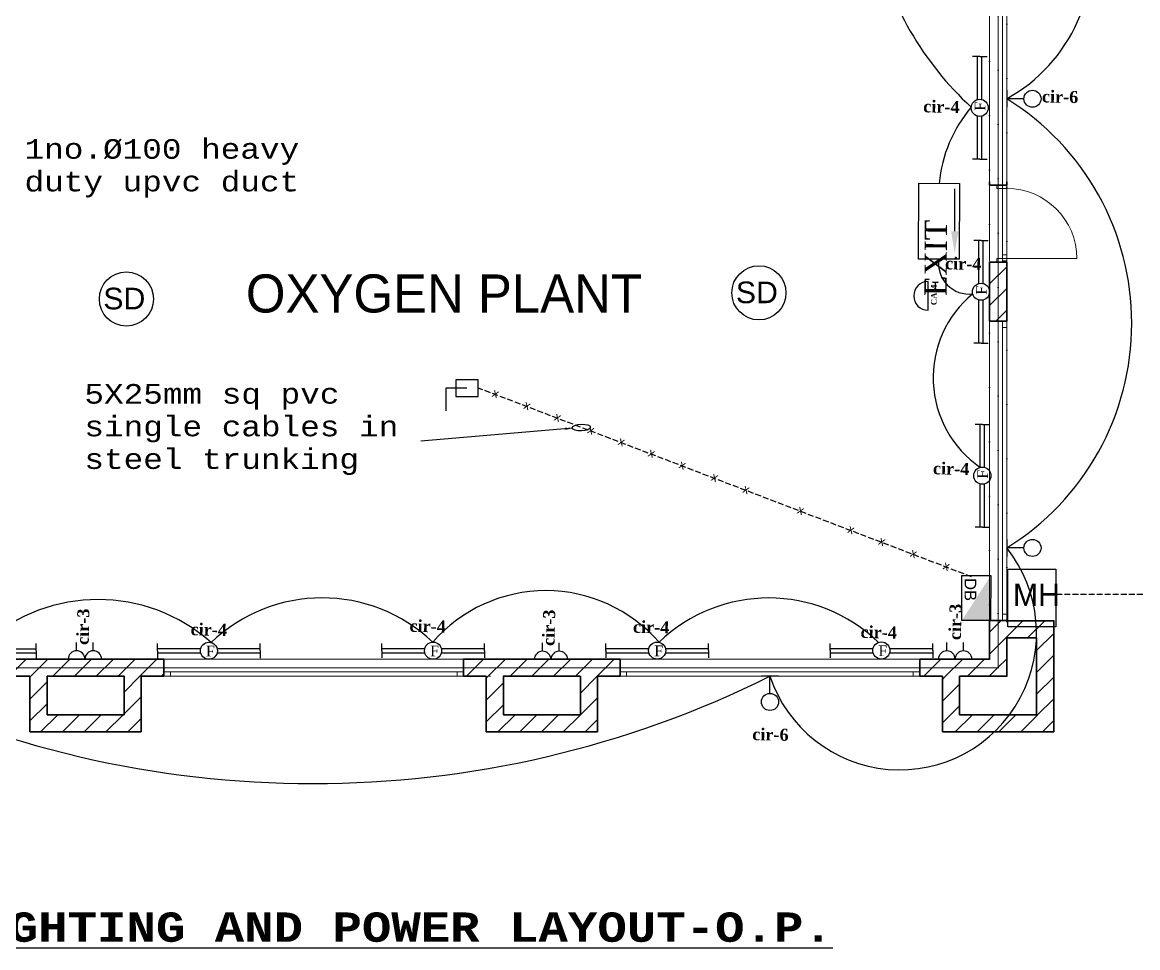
# Model space of a CAD drawing. Header units: millimetres. Extents: x 3554773 to 3850347, y -1853213 to -1653133.
# Drawn here: x 3679319 to 3733527, y -1736935 to -1691961 of the extents above; entities that cross this region are included whole.
import ezdxf

# ---------------------------------------------------------------- set-up
doc = ezdxf.new("R2010")
doc.units = ezdxf.units.MM
doc.header["$MEASUREMENT"] = 0
doc.linetypes.add('Dotted', pattern=[634.99999, 0, -634.99999])
doc.linetypes.add('Hidden Line', pattern=[391.222223, 282.222223, -109])
for name, color, linetype in [('ArchiCAD Doors', 7, 'Continuous'), ('ArchiCAD Windows', 7, 'Continuous'), ('electrical', 10, 'Continuous'), ('Fire System', 4, 'Continuous'), ('LIGHTING', 1, 'Continuous'), ('Lights', 1, 'Continuous'), ('SECURITY', 6, 'Continuous'), ('Socket', 5, 'Continuous'), ('Structural - Bearing', 7, 'Continuous'), ('TITLE_BLOCK', 7, 'Continuous')]:
    doc.layers.add(name, color=color, linetype=linetype)
for name, color, linetype, lineweight, true_color in [('ArchiCAD Doors_Pen_No__23', 7, 'Continuous', 20, 0xff6600), ('ArchiCAD Doors_Pen_No__3', 7, 'Continuous', 18, 0xff6600), ('ArchiCAD Windows_Pen_No__23', 7, 'Continuous', 20, 0xff6600), ('ArchiCAD Windows_Pen_No__3', 7, 'Continuous', 18, 0xff6600), ('Structural - Bearing_Pen_No__68', 7, 'Continuous', 20, 0xfd4435), ('Structural - Bearing_Pen_No__69', 7, 'Continuous', 20, 0x71cebe), ('Structural - Bearing_Pen_No__89', 7, 'Continuous', 20, 0x71cebe), ('Structural - Bearing_Pen_No__90', 7, 'Continuous', 20, 0x00bfbf)]:
    doc.layers.add(name, color=color, linetype=linetype, lineweight=lineweight, true_color=true_color)
for name, color, linetype, lineweight in [('ArchiCAD Doors_Pen_No__27', 7, 'Continuous', 35), ('ArchiCAD Windows_Pen_No__27', 7, 'Continuous', 35), ('rowpower', 10, 'Continuous', 30), ('Structural - Bearing_Pen_No__27', 7, 'Continuous', 35), ('title', 10, 'Continuous', 30)]:
    doc.layers.add(name, color=color, linetype=linetype, lineweight=lineweight)
doc.styles.add('Arial 2.0', font='arial.ttf', dxfattribs={"height": 2})
doc.styles.add('GENERATED_STYLE_1', font='arial.ttf')
doc.styles.add('GENERATED_STYLE_4', font='comici.ttf')
doc.styles.add('GENERATED_STYLE_5', font='timesbd.ttf')
doc.styles.add('GENERATED_STYLE_8', font='GOTHIC.TTF')
doc.dimstyles.new('GENERATED_STYLE__9', dxfattribs={"dimtxt": 350, "dimasz": 350, "dimexe": 0.18, "dimexo": 0, "dimgap": 0.09, "dimtad": 1, "dimdec": 0, "dimzin": 0, "dimdsep": 46, "dimtxsty": 'GENERATED_STYLE_1', "dimcen": 0.09, "dimclrd": 256, "dimclre": 256, "dimclrt": 256, "dimadec": 0, "dimazin": 0, "dimtfac": 1, "dimtdec": 0, "dimtmove": 2, "dimatfit": 3, "dimfxl": 1, "dimtolj": 1, "dimtzin": 0, "dimlwd": -1, "dimlwe": -1, "dimarcsym": 0})
pattern_1 = [(45, (2062354.69, -947561.65), (-127.279217, 127.279217), [])]

# ---------------------------------------------------------------- blocks, each defined once
blk = doc.blocks.new('Slab_1', base_point=(3668178, -1711043))
at = {"layer": 'Structural - Bearing_Pen_No__89', "linetype": 'Continuous', "flags": 128}
blk.add_lwpolyline([(3668178, -1711043), (3672878, -1711043), (3672878, -1708043), (3679477, -1708043), (3679477, -1711043), (3684178, -1711043), (3684178, -1719843), (3668178, -1719843), (3668178, -1717719), (3666178, -1717719), (3666178, -1713193), (3668178, -1713193)], close=True, dxfattribs=at)
blk = doc.blocks.new('Window 16')
at = {"layer": 'ArchiCAD Windows_Pen_No__23', "linetype": 'Continuous'}
for p, q in [((-1675, 0), (-1750, 0)), ((-1675, -50), (-1675, 0)), ((1750, 0), (1675, 0)), ((1675, 0), (1675, -50)), ((-1750, -50), (-1675, -50)), ((1675, -50), (1750, -50))]:
    blk.add_line(p, q, dxfattribs=at)
at = {"layer": 'ArchiCAD Windows_Pen_No__27', "linetype": 'Continuous'}
for p, q in [((-1750, 0), (-1750, -50)), ((1750, 0), (1750, -50))]:
    blk.add_line(p, q, dxfattribs=at)
at = {"layer": 'ArchiCAD Windows_Pen_No__3', "linetype": 'Continuous'}
for p, q in [((-1750, 0), (1750, 0)), ((1675, 0), (-1675, 0)), ((-1675, -50), (1675, -50)), ((-1750, -200), (1750, -200))]:
    blk.add_line(p, q, dxfattribs=at)
blk = doc.blocks.new('Wall_2', base_point=(3668178, -1719843))
at = {"layer": 'Structural - Bearing_Pen_No__68', "linetype": 'Continuous'}
h = blk.add_hatch(dxfattribs=at)
h.set_pattern_fill('MASONRY_BLOCK', color=256, style=0, pattern_type=2)
h.set_pattern_definition(pattern_1)
h.paths.add_polyline_path([(3668078, -1719943), (3669077, -1719943), (3669077, -1719893), (3669077, -1719743), (3668278, -1719743)])
h = blk.add_hatch(dxfattribs=at)
h.set_pattern_fill('MASONRY_BLOCK', color=256, style=0, pattern_type=2)
h.set_pattern_definition(pattern_1)
h.paths.add_polyline_path([(3672577, -1719943), (3674428, -1719943), (3674428, -1719893), (3674428, -1719743), (3672577, -1719743), (3672577, -1719893)])
h = blk.add_hatch(dxfattribs=at)
h.set_pattern_fill('MASONRY_BLOCK', color=256, style=0, pattern_type=2)
h.set_pattern_definition(pattern_1)
h.paths.add_polyline_path([(3679761, -1719743), (3677928, -1719743), (3677928, -1719893), (3677928, -1719943), (3679761, -1719943), (3679761, -1719893)])
h = blk.add_hatch(dxfattribs=at)
h.set_pattern_fill('MASONRY_BLOCK', color=256, style=0, pattern_type=2)
h.set_pattern_definition(pattern_1)
h.paths.add_polyline_path([(3684078, -1719743), (3683261, -1719743), (3683261, -1719893), (3683261, -1719943), (3684278, -1719943)])
at = {"layer": 'Structural - Bearing_Pen_No__27', "linetype": 'Continuous'}
for p, q in [((3669077, -1719893), (3669077, -1719743)), ((3672577, -1719893), (3672577, -1719743)), ((3674428, -1719893), (3674428, -1719743)), ((3677928, -1719893), (3677928, -1719743)), ((3679761, -1719893), (3679761, -1719743)), ((3683261, -1719893), (3683261, -1719743)), ((3669077, -1719943), (3669077, -1719893)), ((3672577, -1719943), (3672577, -1719893)), ((3674428, -1719943), (3674428, -1719893)), ((3677928, -1719943), (3677928, -1719893)), ((3679761, -1719943), (3679761, -1719893)), ((3683261, -1719943), (3683261, -1719893))]:
    blk.add_line(p, q, dxfattribs=at)
at = {"layer": 'Structural - Bearing_Pen_No__27', "linetype": 'Continuous', "flags": 128}
for points in [[(3669077, -1719743), (3668278, -1719743)], [(3674428, -1719743), (3672577, -1719743)], [(3679761, -1719743), (3677928, -1719743)], [(3684078, -1719743), (3683261, -1719743)], [(3668078, -1719943), (3668628, -1719943)], [(3668828, -1719943), (3669077, -1719943)], [(3672577, -1719943), (3672861, -1719943)], [(3673061, -1719943), (3673961, -1719943)], [(3674161, -1719943), (3674428, -1719943)], [(3677928, -1719943), (3678194, -1719943)], [(3678394, -1719943), (3679294, -1719943)], [(3679494, -1719943), (3679761, -1719943)], [(3683261, -1719943), (3683528, -1719943)], [(3683728, -1719943), (3684278, -1719943)]]:
    blk.add_lwpolyline(points, dxfattribs=at)
at = {"layer": 'ArchiCAD Windows', "color": 21, "linetype": 'Continuous', "lineweight": 18, "true_color": 0xff9955, "xscale": -1, "zscale": 1000, "rotation": 180}
for p in [(3670827, -1719943), (3676178, -1719943)]:
    blk.add_blockref('Window 16', p, dxfattribs=at)
at = {"layer": 'ArchiCAD Windows', "color": 21, "linetype": 'Continuous', "lineweight": 18, "true_color": 0xff9955, "zscale": 1000, "rotation": 180}
blk.add_blockref('Window 16', (3681511, -1719943), dxfattribs=at)
blk = doc.blocks.new('D1 Transom 15')
at = {"layer": 'ArchiCAD Doors_Pen_No__23', "linetype": 'Continuous'}
for p, q in [((-410, 0), (-450, 0)), ((-450, 0), (-450, -115)), ((-410, -115), (-410, 0)), ((450, 0), (410, 0)), ((410, 0), (410, -115)), ((450, -115), (450, 0)), ((-450, -115), (-410, -115)), ((410, -115), (450, -115))]:
    blk.add_line(p, q, dxfattribs=at)
at = {"layer": 'ArchiCAD Doors_Pen_No__27', "linetype": 'Continuous'}
for p, q in [((-450, 0), (-487, 0)), ((-450, 0), (-450, -115)), ((450, 0), (450, -115)), ((450, 0), (487, 0)), ((-450, -115), (-450, -200)), ((450, -115), (450, -200)), ((-450, -200), (-487, -200)), ((450, -200), (487, -200))]:
    blk.add_line(p, q, dxfattribs=at)
at = {"layer": 'ArchiCAD Doors_Pen_No__3', "linetype": 'Continuous'}
blk.add_line((410, 0), (410, 820), dxfattribs=at)
blk.add_arc((410, 0), 820, 90, 180, dxfattribs=at)
blk = doc.blocks.new('Wall_3', base_point=(3684178, -1711043))
at = {"layer": 'Structural - Bearing_Pen_No__68', "linetype": 'Continuous'}
h = blk.add_hatch(dxfattribs=at)
h.set_pattern_fill('MASONRY_BLOCK', color=256, style=0, pattern_type=2)
h.set_pattern_definition(pattern_1)
h.paths.add_polyline_path([(3684278, -1710943), (3684078, -1711143), (3684078, -1711593), (3684228, -1711593), (3684278, -1711593)])
h = blk.add_hatch(dxfattribs=at)
h.set_pattern_fill('MASONRY_BLOCK', color=256, style=0, pattern_type=2)
h.set_pattern_definition(pattern_1)
h.paths.add_polyline_path([(3684163, -1715101), (3684078, -1715101), (3684078, -1715793), (3684228, -1715793), (3684278, -1715793), (3684278, -1715101)])
h = blk.add_hatch(dxfattribs=at)
h.set_pattern_fill('MASONRY_BLOCK', color=256, style=0, pattern_type=2)
h.set_pattern_definition(pattern_1)
h.paths.add_polyline_path([(3684078, -1719743), (3684278, -1719943), (3684278, -1719293), (3684228, -1719293), (3684078, -1719293)])
at = {"layer": 'Structural - Bearing_Pen_No__27', "linetype": 'Continuous'}
for p, q in [((3684228, -1711593), (3684078, -1711593)), ((3684278, -1711593), (3684228, -1711593)), ((3684078, -1715101), (3684078, -1715138)), ((3684163, -1715101), (3684078, -1715101)), ((3684278, -1715101), (3684163, -1715101)), ((3684278, -1715101), (3684278, -1715138)), ((3684228, -1715793), (3684078, -1715793)), ((3684278, -1715793), (3684228, -1715793)), ((3684228, -1719293), (3684078, -1719293)), ((3684278, -1719293), (3684228, -1719293))]:
    blk.add_line(p, q, dxfattribs=at)
at = {"layer": 'Structural - Bearing_Pen_No__27', "linetype": 'Continuous', "flags": 128}
for points in [[(3684278, -1711393), (3684278, -1710943)], [(3684078, -1711143), (3684078, -1711593)], [(3684078, -1715101), (3684078, -1715793)], [(3684278, -1715793), (3684278, -1715101)], [(3684078, -1719293), (3684078, -1719743)], [(3684278, -1719943), (3684278, -1719493)]]:
    blk.add_lwpolyline(points, dxfattribs=at)
at = {"layer": 'ArchiCAD Doors', "color": 21, "linetype": 'Continuous', "lineweight": 18, "true_color": 0xff9955, "zscale": 1000, "rotation": 270}
blk.add_blockref('D1 Transom 15', (3684278, -1714651), dxfattribs=at)
at = {"layer": 'ArchiCAD Windows', "color": 21, "linetype": 'Continuous', "lineweight": 18, "true_color": 0xff9955, "zscale": 1000, "rotation": 270}
blk.add_blockref('Window 16', (3684278, -1713343), dxfattribs=at)
at = {"layer": 'ArchiCAD Windows', "color": 21, "linetype": 'Continuous', "lineweight": 18, "true_color": 0xff9955, "xscale": -1, "zscale": 1000, "rotation": 270}
blk.add_blockref('Window 16', (3684278, -1717543), dxfattribs=at)
blk = doc.blocks.new('Wall_23', base_point=(3683628, -1720493))
at = {"layer": 'Structural - Bearing_Pen_No__68', "linetype": 'Continuous'}
h = blk.add_hatch(dxfattribs=at)
h.set_pattern_fill('MASONRY_BLOCK', color=256, style=0, pattern_type=2)
h.set_pattern_definition(pattern_1)
h.paths.add_polyline_path([(3683528, -1720593), (3684828, -1720593), (3684628, -1720393), (3683728, -1720393)])
at = {"layer": 'Structural - Bearing_Pen_No__27', "linetype": 'Continuous', "flags": 128}
for points in [[(3684628, -1720393), (3683728, -1720393)], [(3683528, -1720593), (3684828, -1720593)]]:
    blk.add_lwpolyline(points, dxfattribs=at)
blk = doc.blocks.new('Wall_24', base_point=(3684728, -1720493))
at = {"layer": 'Structural - Bearing_Pen_No__68', "linetype": 'Continuous'}
h = blk.add_hatch(dxfattribs=at)
h.set_pattern_fill('MASONRY_BLOCK', color=256, style=0, pattern_type=2)
h.set_pattern_definition(pattern_1)
h.paths.add_polyline_path([(3684828, -1720593), (3684828, -1719293), (3684628, -1719493), (3684628, -1720393)])
at = {"layer": 'Structural - Bearing_Pen_No__27', "linetype": 'Continuous', "flags": 128}
for points in [[(3684828, -1720593), (3684828, -1719293)], [(3684628, -1719493), (3684628, -1720393)]]:
    blk.add_lwpolyline(points, dxfattribs=at)
blk = doc.blocks.new('Wall_25', base_point=(3683628, -1720493))
at = {"layer": 'Structural - Bearing_Pen_No__68', "linetype": 'Continuous'}
h = blk.add_hatch(dxfattribs=at)
h.set_pattern_fill('MASONRY_BLOCK', color=256, style=0, pattern_type=2)
h.set_pattern_definition(pattern_1)
h.paths.add_polyline_path([(3683728, -1720393), (3683728, -1719943), (3683528, -1719943), (3683528, -1720593)])
at = {"layer": 'Structural - Bearing_Pen_No__27', "linetype": 'Continuous', "flags": 128}
for points in [[(3683528, -1719943), (3683528, -1720593)], [(3683728, -1720393), (3683728, -1719943)]]:
    blk.add_lwpolyline(points, dxfattribs=at)
blk = doc.blocks.new('Wall_26', base_point=(3684178, -1719393))
at = {"layer": 'Structural - Bearing_Pen_No__68', "linetype": 'Continuous'}
h = blk.add_hatch(dxfattribs=at)
h.set_pattern_fill('MASONRY_BLOCK', color=256, style=0, pattern_type=2)
h.set_pattern_definition(pattern_1)
h.paths.add_polyline_path([(3684278, -1719493), (3684628, -1719493), (3684828, -1719293), (3684278, -1719293)])
at = {"layer": 'Structural - Bearing_Pen_No__27', "linetype": 'Continuous', "flags": 128}
for points in [[(3684828, -1719293), (3684278, -1719293)], [(3684278, -1719493), (3684628, -1719493)]]:
    blk.add_lwpolyline(points, dxfattribs=at)
blk = doc.blocks.new('Wall_31', base_point=(3678294, -1720493))
at = {"layer": 'Structural - Bearing_Pen_No__68', "linetype": 'Continuous'}
h = blk.add_hatch(dxfattribs=at)
h.set_pattern_fill('MASONRY_BLOCK', color=256, style=0, pattern_type=2)
h.set_pattern_definition(pattern_1)
h.paths.add_polyline_path([(3678194, -1720593), (3679494, -1720593), (3679294, -1720393), (3678394, -1720393)])
at = {"layer": 'Structural - Bearing_Pen_No__27', "linetype": 'Continuous', "flags": 128}
for points in [[(3679294, -1720393), (3678394, -1720393)], [(3678194, -1720593), (3679494, -1720593)]]:
    blk.add_lwpolyline(points, dxfattribs=at)
blk = doc.blocks.new('Wall_32', base_point=(3679394, -1720493))
at = {"layer": 'Structural - Bearing_Pen_No__68', "linetype": 'Continuous'}
h = blk.add_hatch(dxfattribs=at)
h.set_pattern_fill('MASONRY_BLOCK', color=256, style=0, pattern_type=2)
h.set_pattern_definition(pattern_1)
h.paths.add_polyline_path([(3679494, -1720593), (3679494, -1719943), (3679294, -1719943), (3679294, -1720393)])
at = {"layer": 'Structural - Bearing_Pen_No__27', "linetype": 'Continuous', "flags": 128}
for points in [[(3679294, -1719943), (3679294, -1720393)], [(3679494, -1720593), (3679494, -1719943)]]:
    blk.add_lwpolyline(points, dxfattribs=at)
blk = doc.blocks.new('Wall_33', base_point=(3678294, -1720493))
at = {"layer": 'Structural - Bearing_Pen_No__68', "linetype": 'Continuous'}
h = blk.add_hatch(dxfattribs=at)
h.set_pattern_fill('MASONRY_BLOCK', color=256, style=0, pattern_type=2)
h.set_pattern_definition(pattern_1)
h.paths.add_polyline_path([(3678394, -1720393), (3678394, -1719943), (3678194, -1719943), (3678194, -1720593)])
at = {"layer": 'Structural - Bearing_Pen_No__27', "linetype": 'Continuous', "flags": 128}
for points in [[(3678194, -1719943), (3678194, -1720593)], [(3678394, -1720393), (3678394, -1719943)]]:
    blk.add_lwpolyline(points, dxfattribs=at)
blk = doc.blocks.new('Wall_34', base_point=(3672961, -1720493))
at = {"layer": 'Structural - Bearing_Pen_No__68', "linetype": 'Continuous'}
h = blk.add_hatch(dxfattribs=at)
h.set_pattern_fill('MASONRY_BLOCK', color=256, style=0, pattern_type=2)
h.set_pattern_definition(pattern_1)
h.paths.add_polyline_path([(3672861, -1720593), (3674161, -1720593), (3673961, -1720393), (3673061, -1720393)])
at = {"layer": 'Structural - Bearing_Pen_No__27', "linetype": 'Continuous', "flags": 128}
for points in [[(3673961, -1720393), (3673061, -1720393)], [(3672861, -1720593), (3674161, -1720593)]]:
    blk.add_lwpolyline(points, dxfattribs=at)
blk = doc.blocks.new('Wall_35', base_point=(3674061, -1720493))
at = {"layer": 'Structural - Bearing_Pen_No__68', "linetype": 'Continuous'}
h = blk.add_hatch(dxfattribs=at)
h.set_pattern_fill('MASONRY_BLOCK', color=256, style=0, pattern_type=2)
h.set_pattern_definition(pattern_1)
h.paths.add_polyline_path([(3674161, -1720593), (3674161, -1719943), (3673961, -1719943), (3673961, -1720393)])
at = {"layer": 'Structural - Bearing_Pen_No__27', "linetype": 'Continuous', "flags": 128}
for points in [[(3673961, -1719943), (3673961, -1720393)], [(3674161, -1720593), (3674161, -1719943)]]:
    blk.add_lwpolyline(points, dxfattribs=at)
blk = doc.blocks.new('Wall_36', base_point=(3672961, -1720493))
at = {"layer": 'Structural - Bearing_Pen_No__68', "linetype": 'Continuous'}
h = blk.add_hatch(dxfattribs=at)
h.set_pattern_fill('MASONRY_BLOCK', color=256, style=0, pattern_type=2)
h.set_pattern_definition(pattern_1)
h.paths.add_polyline_path([(3673061, -1720393), (3673061, -1719943), (3672861, -1719943), (3672861, -1720593)])
at = {"layer": 'Structural - Bearing_Pen_No__27', "linetype": 'Continuous', "flags": 128}
for points in [[(3672861, -1719943), (3672861, -1720593)], [(3673061, -1720393), (3673061, -1719943)]]:
    blk.add_lwpolyline(points, dxfattribs=at)
blk = doc.blocks.new('Beam_2', base_point=(3668178, -1719843))
at = {"layer": 'Structural - Bearing_Pen_No__69', "linetype": 'Dotted'}
blk.add_line((3668178, -1719843), (3684178, -1719843), dxfattribs=at)
at = {"layer": 'Structural - Bearing_Pen_No__90', "linetype": 'Dotted'}
for p, q in [((3668278, -1719743), (3684078, -1719743)), ((3668078, -1719943), (3684278, -1719943))]:
    blk.add_line(p, q, dxfattribs=at)
blk = doc.blocks.new('Beam_3', base_point=(3684178, -1719843))
at = {"layer": 'Structural - Bearing_Pen_No__69', "linetype": 'Dotted'}
blk.add_line((3684178, -1719843), (3684178, -1711043), dxfattribs=at)
at = {"layer": 'Structural - Bearing_Pen_No__90', "linetype": 'Dotted'}
for p, q in [((3684278, -1719943), (3684278, -1710943)), ((3684078, -1719743), (3684078, -1711143))]:
    blk.add_line(p, q, dxfattribs=at)
blk = doc.blocks.new('A$C01E23E29')
at = {"layer": 'LIGHTING'}
for p, q in [((100, 200), (100, 0)), ((0, 0), (200, 0))]:
    blk.add_line(p, q, dxfattribs=at)
blk.add_circle((100, 300), 100, dxfattribs=at)
blk = doc.blocks.new('A$C25BD0CE1')
at = {"layer": 'Fire System'}
blk.add_circle((210.9, 210.9), 210.9, dxfattribs=at)
at = {"layer": 'Fire System', "style": 'Arial 2.0'}
blk.add_text('SD', height=168.75, dxfattribs=at).set_placement((31, 130.3))
blk = doc.blocks.new('A$C10BA233B')
at = {"layer": 'SECURITY', "linetype": 'Continuous'}
blk.add_line((0, 248), (672, 248), dxfattribs=at)
blk.add_arc((336, 248), 336, 0, 180, dxfattribs=at)
at = {"layer": 'SECURITY', "linetype": 'Continuous', "insert": (119, 113), "char_height": 135, "attachment_point": 4, "style": 'GENERATED_STYLE_5'}
blk.add_mtext('{CAM}', dxfattribs=at)
blk = doc.blocks.new('A$C708E5ABE')
at = {"layer": 'Socket'}
blk.add_hatch(color=256, dxfattribs=at).paths.add_polyline_path([(16, 0), (351, 0), (352, 524)], flags=0)
at = {"layer": 'Socket', "flags": 128}
blk.add_lwpolyline([(16, 524), (352, 524), (351, 0), (16, 0)], close=True, dxfattribs=at)
at = {"layer": 'Socket', "insert": (46, 494), "char_height": 138.1, "attachment_point": 7, "rotation": 269.9323, "style": 'GENERATED_STYLE_1'}
blk.add_mtext('{DB}', dxfattribs=at)
blk = doc.blocks.new('A$C01863982')
at = {"layer": 'LIGHTING'}
for p, q in [((0, 107), (0, 191)), ((1200, 107), (1200, 191)), ((0, 107), (0, 22)), ((1200, 107), (1200, 22))]:
    blk.add_line(p, q, dxfattribs=at)
blk.add_circle((600, 107), 100, dxfattribs=at)
at = {"layer": 'Lights'}
for p, q in [((0, 132), (503, 132)), ((697, 132), (1200, 132)), ((0, 82), (503, 82)), ((697, 82), (1200, 82))]:
    blk.add_line(p, q, dxfattribs=at)
at = {"layer": 'LIGHTING', "insert": (565, 104), "char_height": 125.45, "attachment_point": 4, "rotation": 0.0902}
blk.add_mtext('{\\fTimes New Roman|b0|i0|c0|p18;F}', dxfattribs=at)
blk = doc.blocks.new('A$C3DDF5819')
at = {"layer": 'Socket'}
for p, q in [((0, 50), (100, 50)), ((25, 25), (25, 0)), ((75, 25), (75, 0))]:
    blk.add_line(p, q, dxfattribs=at)
for centre in [(25, 50), (75, 50)]:
    blk.add_arc(centre, 25, 180, 0, dxfattribs=at)

msp = doc.modelspace()

# ---------------------------------------------------------------- linework, layer by layer
at = {"layer": 'Lights', "lineweight": -3}
msp.add_lwpolyline([(3722880, -1703468), (3722897, -1699785), (3724861, -1699794), (3724844, -1703477)], close=True, dxfattribs=at)
at = {"layer": 'Lights', "color": 3, "lineweight": -3}
msp.add_lwpolyline([(3724637, -1702118), (3724646, -1700059)], dxfattribs=at)
msp.add_solid([(3724816, -1702119), (3724632, -1703198), (3724457, -1702118)], dxfattribs=at)
at = {"layer": 'rowpower', "lineweight": -3}
msp.add_lwpolyline([(3727214, -1718542), (3729546, -1718542), (3729546, -1721336), (3727214, -1721336)], close=True, dxfattribs=at)
at = {"layer": 'rowpower', "linetype": 'Continuous', "lineweight": -3}
for centre, radius, start, end in [((3723323, -1688703), 7960, 298.8243, 162.5901), ((3736062, -1684555), 15680, 192.5752, 227.3414), ((3730510, -1700400), 6659, 139.6248, 174.7356), ((3720404, -1706592), 12837, 301.7595, 58.2405), ((3725339, -1703679), 1491, 172.0432, 276.6612), ((3728875, -1709239), 5287, 129.5085, 235.425), ((3721964, -1721646), 6647, 198.3963, 38.5188), ((3682998, -1728283), 8270, 48.3561, 131.5471), ((3693890, -1727738), 7803, 46.4197, 133.7619), ((3704766, -1726870), 7287, 40.978, 138.9582), ((3715598, -1727616), 7677, 45.9356, 133.9779), ((3693446, -1679057), 49902, 243.5706, 296.4294)]:
    msp.add_arc(centre, radius, start, end, dxfattribs=at)
msp.add_ellipse((3706493, -1711655), major_axis=(444, 14), ratio=0.366185, dxfattribs=at)
at = {"layer": 'title', "linetype": 'Continuous', "lineweight": -3}
for p, q in [((3700931, -1709735), (3699906, -1709735)), ((3699906, -1709735), (3699906, -1710841))]:
    msp.add_line(p, q, dxfattribs=at)
at = {"layer": 'title', "linetype": 'Hidden Line', "lineweight": -3}
msp.add_line((3725452, -1718911), (3701478, -1709735), dxfattribs=at)
at = {"layer": 'title', "color": 1, "linetype": 'Hidden Line', "lineweight": -3}
msp.add_line((3729580, -1719746), (3753238, -1719756), dxfattribs=at)
at = {"layer": 'title', "linetype": 'Continuous', "lineweight": -3}
msp.add_lwpolyline([(3701478, -1709331), (3700385, -1709331), (3700385, -1710140), (3701478, -1710140)], close=True, dxfattribs=at)

# ---------------------------------------------------------------- block references
at = {"layer": 'electrical'}
for name, p, xscale, yscale, zscale, rotation in [('A$C01863982', (3726296, -1698611), 4.158, 4.158, 4.158, 90), ('A$C01E23E29', (3727165, -1695261), 4.158, 4.158, 4.158, 270), ('A$C01863982', (3726359, -1707551), 4.158, 4.158, 4.158, 90), ('A$C10BA233B', (3723857, -1705956), 2.079, 2.079, 2.079, 89.99999999999999), ('A$C01863982', (3726422, -1716490), 4.158, 4.158, 4.158, 90), ('A$C01E23E29', (3727165, -1717091), 4.158, 4.158, 4.158, 270), ('A$C01E23E29', (3716073, -1723743), 4.158, 4.158, 4.158, 180)]:
    msp.add_blockref(name, p, dxfattribs=dict(at, xscale=xscale, yscale=yscale, zscale=zscale, rotation=rotation))
for name, p, xscale, yscale, zscale in [('A$C25BD0CE1', (3683063, -1706725), 6.236999999999999, 6.236999999999999, 6.236999999999999), ('A$C25BD0CE1', (3713804, -1706424), 6.236999999999999, 6.236999999999999, 6.236999999999999), ('A$C01863982', (3674999, -1722953), 4.158, 4.158, 4.158), ('A$C01863982', (3685893, -1722949), 4.158, 4.158, 4.158), ('A$C01863982', (3696787, -1722945), 4.158, 4.158, 4.158), ('A$C01863982', (3707681, -1722941), 4.158, 4.158, 4.158), ('A$C01863982', (3718575, -1722938), 4.158, 4.158, 4.158)]:
    msp.add_blockref(name, p, dxfattribs=dict(at, xscale=xscale, yscale=yscale, zscale=zscale))
at = {"layer": 'rowpower', "linetype": 'Hidden Line', "xscale": 4.158, "yscale": 4.158, "zscale": 4.158}
msp.add_blockref('A$C708E5ABE', (3724922, -1721028), dxfattribs=at)
at = {"layer": 'Socket', "xscale": 16.2421875, "yscale": 16.2421875, "zscale": 16.2421875, "rotation": 180}
for p in [(3683175, -1722100), (3705824, -1722120), (3725468, -1722104)]:
    msp.add_blockref('A$C3DDF5819', p, dxfattribs=at)
at = {"layer": 'Structural - Bearing', "color": 123, "linetype": 'Continuous', "lineweight": 20, "true_color": 0x71cebe, "xscale": 4.158, "yscale": 4.158, "zscale": 4.158}
msp.add_blockref('Slab_1', (3660217, -1686737), dxfattribs=at)
at = {"layer": 'Structural - Bearing', "xscale": 4.158, "yscale": 4.158, "zscale": 4.158}
for name, p in [('Wall_3', (3726745, -1686737)), ('Wall_26', (3726745, -1721457)), ('Wall_24', (3729032, -1726030)), ('Wall_2', (3660217, -1723328)), ('Wall_36', (3680106, -1726030)), ('Wall_35', (3684680, -1726030)), ('Wall_33', (3702282, -1726030)), ('Wall_32', (3706856, -1726030)), ('Wall_25', (3724458, -1726030)), ('Wall_34', (3680106, -1726030)), ('Wall_31', (3702282, -1726030)), ('Wall_23', (3724458, -1726030))]:
    msp.add_blockref(name, p, dxfattribs=at)
at = {"layer": 'Structural - Bearing', "color": 132, "lineweight": 20, "true_color": 0x00bfbf, "xscale": 4.158, "yscale": 4.158, "zscale": 4.158}
for name, p in [('Beam_3', (3726745, -1723328)), ('Beam_2', (3660217, -1723328))]:
    msp.add_blockref(name, p, dxfattribs=at)

# ---------------------------------------------------------------- texts
at = {"layer": 'Lights', "lineweight": -3, "insert": (3723171, -1703407), "char_height": 1079.16, "attachment_point": 2, "rotation": 89.7427, "style": 'GENERATED_STYLE_4'}
msp.add_mtext('\\A1;\\pxql;{\\fTimes New Roman|b0|i0|c0|p18;\\C3;EXIT}', dxfattribs=at)
at = {"layer": 'rowpower', "insert": (3727468, -1719240), "char_height": 1094.6, "attachment_point": 1}
msp.add_mtext('MH', dxfattribs=at)
at = {"layer": 'Socket', "char_height": 584.72, "attachment_point": 2, "style": 'GENERATED_STYLE_8'}
for s, insert, rotation in [('\\A1;{\\fTimes New Roman|b1|i0|c0|p18;cir-6 }', (3729764, -1695284), 358.7993), ('\\A1;{\\fTimes New Roman|b1|i0|c0|p18;cir-4 }', (3723995, -1695767), 358.7993), ('\\A1;{\\fTimes New Roman|b1|i0|c0|p18;cir-4 }', (3725054, -1703397), 358.7993), ('\\A1;{\\fTimes New Roman|b1|i0|c0|p18;cir-4 }', (3724467, -1713359), 358.7993), ('\\A1;{\\fTimes New Roman|b1|i0|c0|p18;cir-3 }', (3681976, -1721330), 88.7993), ('\\A1;{\\fTimes New Roman|b1|i0|c0|p18;cir-3 }', (3704616, -1721379), 88.7993), ('\\A1;{\\fTimes New Roman|b1|i0|c0|p18;cir-3 }', (3724367, -1721096), 88.7993), ('\\A1;{\\fTimes New Roman|b1|i0|c0|p18;cir-4 }', (3699027, -1721016), 358.7993), ('\\A1;{\\fTimes New Roman|b1|i0|c0|p18;cir-4 }', (3709888, -1721060), 358.7993), ('\\A1;{\\fTimes New Roman|b1|i0|c0|p18;cir-4 }', (3688388, -1721181), 358.7993), ('\\A1;{\\fTimes New Roman|b1|i0|c0|p18;cir-4 }', (3720948, -1721311), 358.7993), ('\\A1;{\\fTimes New Roman|b1|i0|c0|p18;cir-6 }', (3715686, -1726280), 358.7993)]:
    msp.add_mtext(s, dxfattribs=dict(at, insert=insert, rotation=rotation))
at = {"layer": 'title', "color": 177, "linetype": 'Continuous', "lineweight": 35, "true_color": 0x293189, "insert": (3690186, -1704214), "char_height": 1850.51, "attachment_point": 1}
msp.add_mtext('{\\C159;\\c7222306;OXYGEN PLANT}', dxfattribs=at)
at = {"layer": 'title', "linetype": 'Continuous', "lineweight": -3, "char_height": 433, "attachment_point": 1, "rotation": 339.0574}
for insert in [(3702272, -1709732), (3703806, -1710319), (3705290, -1710887), (3706908, -1711506), (3708389, -1712073), (3709853, -1712634), (3711351, -1713207), (3712920, -1713807), (3714453, -1714394), (3717099, -1715407), (3719552, -1716345), (3721050, -1716919), (3722584, -1717506), (3724183, -1718118)]:
    msp.add_mtext_dynamic_manual_height_columns('x', width=20.78, gutter_width=0.974, heights=[0], dxfattribs=dict(at, insert=insert))
at = {"layer": 'TITLE_BLOCK', "color": 7, "attachment_point": 1, "style": 'GENERATED_STYLE_4'}
for s, insert, char_height, width in [('{\\fCourier New|b0|i0|c0|p49;1no.%%C100 heavy\\Pduty upvc duct }', (3679427, -1697639), 951.5, 33203.1), ('{\\fCourier New|b0|i0|c0|p49;5X25mm sq pvc\\Psingle cables in\\Psteel trunking }', (3682336, -1709542), 951.5, 33203.1), ('{\\fCourier New|b1|i0|c0|p49;\\LLIGHTING AND POWER LAYOUT-O.P.}', (3675800, -1735222), 1427.25, 49804.66)]:
    msp.add_mtext(s, dxfattribs=dict(at, insert=insert, char_height=char_height, width=width))

# ---------------------------------------------------------------- leaders
at = {"layer": 'Lights'}
msp.add_leader([(3706054, -1711689), (3698680, -1712325)], dimstyle='GENERATED_STYLE__9', override={"dimgap": 0.09, "dimtad": 0}, dxfattribs=at)

doc.saveas('drawing.dxf')
